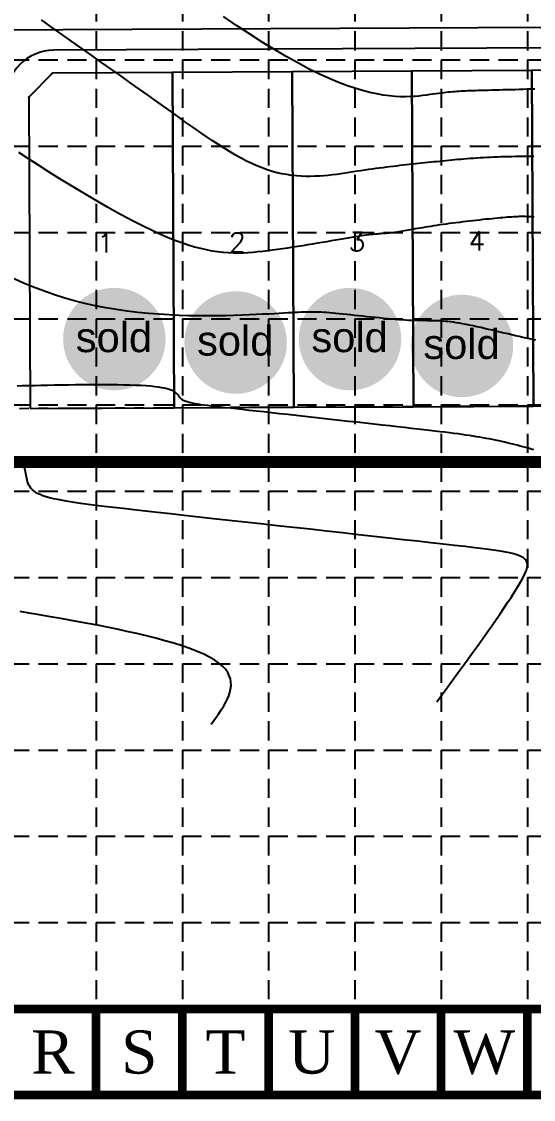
# Model space of a CAD drawing. Header units: inches. Extents: x -2116 to 192, y -2317 to -873.
# Drawn here: x -1461 to -1247.3, y -2316.6 to -1866.8 of the extents above; entities that cross this region are included whole.
import ezdxf
from ezdxf.enums import TextEntityAlignment as Align

# ---------------------------------------------------------------- set-up
doc = ezdxf.new("R2010")
doc.units = ezdxf.units.IN
doc.header["$LTSCALE"] = 40
doc.header["$MEASUREMENT"] = 0
for name, pattern in [('DAM', [0.5, 0.2, -0.1, 0.2]), ('DASHED', [0.75, 0.5, -0.25]), ('LONG_TWO_SHORT', [1, 0.5, -0.1, 0.1, -0.1, 0.1, -0.1])]:
    doc.linetypes.add(name, pattern=pattern)
for name, color, linetype in [('1-BC', 7, 'Continuous'), ('1-DAM_TEXT', 7, 'DAM'), ('1-LOTS', 7, 'Continuous'), ('1-STM', 7, 'Continuous'), ('BASE', 7, 'Continuous'), ('BOUNDARY', 7, 'Continuous'), ('grid', 9, 'Continuous'), ('limitsofdisturb', 1, 'DASHED'), ('TOPO100_CON', 9, 'Continuous'), ('TOPO100_ICON', 9, 'Continuous')]:
    doc.layers.add(name, color=color, linetype=linetype)
doc.styles.add('ryland', font='ARIAL.TTF', dxfattribs={"height": 25})
doc.styles.add('SEG_LABEL08', font='simplex1')
doc.styles.get("Standard").update_dxf_attribs({"font": 'TIMES.TTF', "height": 25})

# ---------------------------------------------------------------- blocks, each defined once
blk = doc.blocks.new('Sold')
h = blk.add_hatch(color=7)
h.paths.add_polyline_path([(38.78, 18.77, 1), (0.52, 18.77, 1)])
h.paths.add_polyline_path([(2.42, 10.89), (36.59, 10.89), (36.59, 27.86), (2.42, 27.86)], flags=24)
at = {"layer": 'BASE', "color": 7, "style": 'ryland'}
blk.add_text('sold', height=11.127, dxfattribs=at).set_placement((19.5, 13.9), align=Align.CENTER)

msp = doc.modelspace()

# ---------------------------------------------------------------- linework, layer by layer
at = {"layer": '1-BC', "linetype": 'Continuous'}
msp.add_line((-1048.6, -1876.76, 53837.75), (-1447.59, -1878.75, 54038.92), dxfattribs=at)
msp.add_arc((-1447.49, -1898.75), 20, 90.2853, 180.2853, dxfattribs=at)
at = {"layer": '1-LOTS', "linetype": 'Continuous'}
for p, q in [((-1448.05, -1888.25), (-1458, -1898.3, 54213.73)), ((-1398.05, -1888), (-1397.35, -2028, 54605.32)), ((-1397.35, -2028, 54605.32), (-1398.05, -1888)), ((-1348.05, -1887.75), (-1347.35, -2027.75, 54592.87)), ((-1347.35, -2027.75, 54592.87), (-1348.05, -1887.75)), ((-1298.05, -1887.5), (-1297.35, -2027.5, 54580.47)), ((-1297.35, -2027.5, 54580.47), (-1298.05, -1887.5)), ((-1248.05, -1887.25), (-1247.35, -2027.25, 54555.25)), ((-1247.35, -2027.25, 54555.25), (-1248.05, -1887.25)), ((-1458, -1898.3, 54213.73), (-1457.35, -2028.3, 54633.82)), ((-1457.35, -2028.3, 54633.82), (-1397.35, -2028, 54605.32)), ((-1397.35, -2028, 54605.32), (-1347.35, -2027.75, 54592.87)), ((-1347.35, -2027.75, 54592.87), (-1297.35, -2027.5, 54580.47)), ((-1297.35, -2027.5, 54580.47), (-1247.35, -2027.25, 54555.25)), ((-1247.35, -2027.25, 54555.25), (-1197.35, -2027, 54524.21))]:
    msp.add_line(p, q, dxfattribs=at)
at = {"layer": '1-LOTS', "linetype": 'Continuous', "flags": 128}
for points in [[(-1398.05, -1888), (-1448.05, -1888.25)], [(-1348.05, -1887.75), (-1398.05, -1888)], [(-1298.05, -1887.5), (-1348.05, -1887.75)], [(-1248.05, -1887.25), (-1298.05, -1887.5)], [(-1198.05, -1887), (-1248.05, -1887.25)]]:
    msp.add_lwpolyline(points, dxfattribs=at)
at = {"layer": '1-LOTS', "linetype": 'Continuous'}
for p in [(-1448.05, -1888.25), (-1398.05, -1888), (-1348.05, -1887.75), (-1298.05, -1887.5), (-1248.05, -1887.25), (-1458, -1898.3, 54213.73)]:
    msp.add_point(p, dxfattribs=at)
at = {"layer": '1-STM', "linetype": 'Continuous', "elevation": 53837.69, "flags": 128}
msp.add_lwpolyline([(-1097.03, -1868.5), (-1472.66, -1870.37)], dxfattribs=at)
at = {"layer": 'BASE', "const_width": 3.6}
for points in [[(-2113.87, -2314.78), (190.13, -2314.78), (190.13, -874.78), (-2113.87, -874.78)], [(-2077.87, -2278.78), (154.13, -2278.78), (154.13, -910.78), (-2077.87, -910.78)]]:
    msp.add_lwpolyline(points, close=True, dxfattribs=at)
for points in [[(-1429.87, -2314.78), (-1429.87, -2278.78)], [(-1393.87, -2314.78), (-1393.87, -2278.78)], [(-1357.87, -2314.78), (-1357.87, -2278.78)], [(-1321.87, -2314.78), (-1321.87, -2278.78)], [(-1285.87, -2314.78), (-1285.87, -2278.78)], [(-1249.87, -2314.78), (-1249.87, -2278.78)]]:
    msp.add_lwpolyline(points, dxfattribs=at)
at = {"layer": 'BOUNDARY', "linetype": 'LONG_TWO_SHORT', "flags": 128}
msp.add_lwpolyline([(8, -1616.36), (-78.25, -1617.43), (-76.17, -2021.42), (-1681.87, -2029.41)], dxfattribs=at)
at = {"layer": 'grid', "color": 8, "linetype": 'DASHED', "ltscale": 0.4}
for p, q in [((-1429.87, -910.78), (-1429.87, -2278.78)), ((-1393.87, -910.78), (-1393.87, -2278.78)), ((-1357.87, -910.78), (-1357.87, -2278.78)), ((-1321.87, -910.78), (-1321.87, -2278.78)), ((-1285.87, -910.78), (-1285.87, -2278.78)), ((-1249.87, -910.78), (-1249.87, -2278.78)), ((-2077.87, -1882.78), (154.13, -1882.78)), ((-2077.87, -1918.78), (154.13, -1918.78)), ((-2077.87, -1954.78), (154.13, -1954.78)), ((-2077.87, -1990.78), (154.13, -1990.78)), ((-1681.87, -2026.78), (154.13, -2026.78)), ((-1681.87, -2062.78), (154.13, -2062.78)), ((-1681.87, -2098.78), (154.13, -2098.78)), ((-1681.87, -2134.78), (154.13, -2134.78)), ((-1681.87, -2170.78), (154.13, -2170.78)), ((-1681.87, -2206.78), (154.13, -2206.78)), ((-1681.87, -2242.78), (154.13, -2242.78))]:
    msp.add_line(p, q, dxfattribs=at)
at = {"layer": 'limitsofdisturb', "color": 1, "const_width": 5}
msp.add_lwpolyline([(-1844.62, -1990.78), (-1844.62, -1280.09), (-1844.62, -1280.09), (-1844.26, -1173.04), (-752.01, -1172.92), (-752.01, -1001.61), (-658.88, -981.43), (-594.33, -1184.26), (-62.6, -1184.26), (-45.48, -2050.54), (-1679.47, -2050.54)], dxfattribs=at)
at = {"layer": 'TOPO100_CON', "color": 35, "linetype": 'Continuous'}
for points in [[(-1247.14, -1923.05), (-1248.65, -1923.05), (-1250.18, -1923.06), (-1251.71, -1923.08), (-1253.25, -1923.1), (-1254.79, -1923.13), (-1256.32, -1923.16), (-1257.85, -1923.2), (-1259.38, -1923.24), (-1260.89, -1923.29), (-1262.4, -1923.35), (-1263.88, -1923.41), (-1265.35, -1923.47), (-1266.79, -1923.54), (-1268.22, -1923.62), (-1269.61, -1923.7), (-1270.99, -1923.79), (-1272.35, -1923.88), (-1273.69, -1923.97), (-1275.02, -1924.07), (-1276.32, -1924.18), (-1277.62, -1924.28), (-1278.9, -1924.39), (-1280.18, -1924.51), (-1281.44, -1924.62), (-1282.7, -1924.74), (-1283.96, -1924.87), (-1285.21, -1924.99), (-1286.46, -1925.12), (-1287.71, -1925.24), (-1288.96, -1925.37), (-1290.21, -1925.5), (-1291.46, -1925.64), (-1292.73, -1925.77), (-1294, -1925.9), (-1295.28, -1926.04), (-1296.57, -1926.17), (-1297.86, -1926.31), (-1299.18, -1926.45), (-1300.5, -1926.6), (-1301.84, -1926.75), (-1303.19, -1926.9), (-1304.56, -1927.06), (-1305.95, -1927.22), (-1307.35, -1927.39), (-1308.77, -1927.56), (-1310.22, -1927.75), (-1311.68, -1927.94), (-1313.17, -1928.13), (-1314.68, -1928.34), (-1316.21, -1928.55), (-1317.77, -1928.78), (-1319.36, -1929.01), (-1320.97, -1929.26), (-1322.61, -1929.51), (-1324.28, -1929.77), (-1325.98, -1930.03), (-1327.7, -1930.29), (-1329.45, -1930.53), (-1331.23, -1930.75), (-1333.03, -1930.95), (-1334.85, -1931.11), (-1336.7, -1931.25), (-1338.58, -1931.33), (-1340.47, -1931.38), (-1342.4, -1931.37), (-1344.34, -1931.29), (-1346.3, -1931.16), (-1348.29, -1930.95), (-1350.3, -1930.66), (-1352.32, -1930.29), (-1354.37, -1929.84), (-1356.43, -1929.28), (-1358.52, -1928.63), (-1360.62, -1927.87), (-1362.75, -1927.01), (-1364.91, -1926.04), (-1367.11, -1924.97), (-1369.34, -1923.79), (-1371.63, -1922.52), (-1373.97, -1921.14), (-1376.37, -1919.67), (-1378.83, -1918.1), (-1381.37, -1916.44), (-1383.99, -1914.68), (-1386.69, -1912.83), (-1389.48, -1910.88), (-1392.37, -1908.85), (-1395.35, -1906.72), (-1398.45, -1904.51), (-1401.66, -1902.21), (-1404.99, -1899.82), (-1408.45, -1897.35), (-1412.04, -1894.79), (-1415.77, -1892.16), (-1419.61, -1889.45), (-1423.56, -1886.67), (-1427.6, -1883.83), (-1431.71, -1880.95), (-1435.87, -1878.02), (-1440.07, -1875.05), (-1444.29, -1872.06), (-1448.51, -1869.05), (-1452.73, -1866.03)], [(-1246.8, -1894.94), (-1248.41, -1895), (-1250.04, -1895.05), (-1251.69, -1895.1), (-1253.35, -1895.15), (-1255.02, -1895.2), (-1256.69, -1895.24), (-1258.34, -1895.29), (-1259.97, -1895.33), (-1261.58, -1895.37), (-1263.15, -1895.41), (-1264.69, -1895.45), (-1266.17, -1895.49), (-1267.59, -1895.53), (-1268.95, -1895.57), (-1270.24, -1895.6), (-1271.45, -1895.64), (-1272.58, -1895.67), (-1273.66, -1895.71), (-1274.68, -1895.74), (-1275.65, -1895.78), (-1276.59, -1895.83), (-1277.49, -1895.87), (-1278.38, -1895.93), (-1279.26, -1895.99), (-1280.13, -1896.05), (-1281.01, -1896.13), (-1281.9, -1896.21), (-1282.82, -1896.3), (-1283.77, -1896.4), (-1284.75, -1896.51), (-1285.79, -1896.64), (-1286.88, -1896.78), (-1288.04, -1896.93), (-1289.28, -1897.09), (-1290.6, -1897.27), (-1292, -1897.47), (-1293.51, -1897.66), (-1295.13, -1897.84), (-1296.85, -1898), (-1298.7, -1898.1), (-1300.68, -1898.15), (-1302.79, -1898.12), (-1305.04, -1898.01), (-1307.44, -1897.79), (-1310, -1897.44), (-1312.72, -1896.97), (-1315.61, -1896.34), (-1318.68, -1895.54), (-1321.93, -1894.57), (-1325.38, -1893.39), (-1329.02, -1892.01), (-1332.87, -1890.4), (-1336.94, -1888.55), (-1341.22, -1886.44), (-1345.74, -1884.06), (-1350.48, -1881.4), (-1355.42, -1878.48), (-1360.55, -1875.32), (-1365.83, -1871.96), (-1371.22, -1868.42), (-1376.71, -1864.72)], [(-1247.08, -1948.34), (-1248.09, -1948.29), (-1249.04, -1948.25), (-1249.95, -1948.21), (-1250.81, -1948.19), (-1251.64, -1948.18), (-1252.45, -1948.18), (-1253.24, -1948.19), (-1254.03, -1948.21), (-1254.82, -1948.24), (-1255.62, -1948.28), (-1256.45, -1948.33), (-1257.3, -1948.39), (-1258.18, -1948.46), (-1259.11, -1948.54), (-1260.1, -1948.62), (-1261.15, -1948.72), (-1262.26, -1948.82), (-1263.42, -1948.93), (-1264.62, -1949.05), (-1265.87, -1949.17), (-1267.16, -1949.3), (-1268.48, -1949.44), (-1269.84, -1949.59), (-1271.21, -1949.74), (-1272.6, -1949.89), (-1274.01, -1950.05), (-1275.43, -1950.22), (-1276.85, -1950.39), (-1278.26, -1950.56), (-1279.68, -1950.73), (-1281.08, -1950.91), (-1282.46, -1951.1), (-1283.83, -1951.28), (-1285.17, -1951.47), (-1286.48, -1951.66), (-1287.75, -1951.85), (-1288.99, -1952.04), (-1290.19, -1952.23), (-1291.36, -1952.42), (-1292.49, -1952.61), (-1293.59, -1952.79), (-1294.66, -1952.98), (-1295.69, -1953.16), (-1296.69, -1953.33), (-1297.65, -1953.51), (-1298.58, -1953.67), (-1299.48, -1953.83), (-1300.34, -1953.99), (-1301.17, -1954.13), (-1301.97, -1954.27), (-1302.74, -1954.4), (-1303.47, -1954.52), (-1304.18, -1954.63), (-1304.85, -1954.73), (-1305.49, -1954.82), (-1306.1, -1954.89), (-1306.69, -1954.96), (-1307.26, -1955.02), (-1307.81, -1955.07), (-1308.36, -1955.11), (-1308.92, -1955.15), (-1309.48, -1955.2), (-1310.06, -1955.24), (-1310.65, -1955.28), (-1311.28, -1955.33), (-1311.94, -1955.38), (-1312.64, -1955.45), (-1313.38, -1955.52), (-1314.19, -1955.6), (-1315.05, -1955.7), (-1315.98, -1955.81), (-1316.98, -1955.94), (-1318.06, -1956.08), (-1319.23, -1956.25), (-1320.49, -1956.44), (-1321.85, -1956.65), (-1323.3, -1956.89), (-1324.84, -1957.14), (-1326.46, -1957.42), (-1328.16, -1957.7), (-1329.92, -1958.01), (-1331.75, -1958.32), (-1333.63, -1958.64), (-1335.56, -1958.97), (-1337.53, -1959.31), (-1339.54, -1959.64), (-1341.59, -1959.98), (-1343.65, -1960.32), (-1345.74, -1960.65), (-1347.83, -1960.98), (-1349.94, -1961.3), (-1352.04, -1961.61), (-1354.14, -1961.9), (-1356.22, -1962.19), (-1358.28, -1962.45), (-1360.33, -1962.7), (-1362.35, -1962.92), (-1364.37, -1963.11), (-1366.39, -1963.26), (-1368.42, -1963.36), (-1370.47, -1963.4), (-1372.56, -1963.38), (-1374.68, -1963.29), (-1376.85, -1963.13), (-1379.07, -1962.87), (-1381.37, -1962.53), (-1383.74, -1962.08), (-1386.19, -1961.53), (-1388.74, -1960.86), (-1391.39, -1960.07), (-1394.16, -1959.15), (-1397.04, -1958.09), (-1400.06, -1956.89), (-1403.22, -1955.53), (-1406.52, -1954.02), (-1409.99, -1952.34), (-1413.59, -1950.51), (-1417.32, -1948.54), (-1421.16, -1946.44), (-1425.1, -1944.23), (-1429.11, -1941.92), (-1433.19, -1939.52), (-1437.32, -1937.06), (-1441.48, -1934.53), (-1445.65, -1931.95), (-1449.82, -1929.35), (-1453.98, -1926.72), (-1458.1, -1924.1), (-1462.18, -1921.48)], [(-1247.2, -2045.46), (-1248.29, -2045.16), (-1249.4, -2044.85), (-1250.55, -2044.54), (-1251.73, -2044.22), (-1252.93, -2043.91), (-1254.15, -2043.6), (-1255.4, -2043.28), (-1256.66, -2042.97), (-1257.94, -2042.67), (-1259.23, -2042.36), (-1260.52, -2042.07), (-1261.83, -2041.78), (-1263.13, -2041.5), (-1264.44, -2041.23), (-1265.75, -2040.97), (-1267.06, -2040.72), (-1268.39, -2040.47), (-1269.74, -2040.24), (-1271.12, -2040.01), (-1272.54, -2039.78), (-1274.01, -2039.55), (-1275.53, -2039.33), (-1277.11, -2039.11), (-1278.77, -2038.88), (-1280.51, -2038.65), (-1282.34, -2038.42), (-1284.26, -2038.18), (-1286.29, -2037.93), (-1288.44, -2037.67), (-1290.7, -2037.41), (-1293.1, -2037.13), (-1295.63, -2036.84), (-1298.31, -2036.54), (-1301.14, -2036.22), (-1304.13, -2035.88), (-1307.27, -2035.53), (-1310.54, -2035.16), (-1313.92, -2034.79), (-1317.38, -2034.4), (-1320.93, -2034.01), (-1324.53, -2033.61), (-1328.18, -2033.2), (-1331.84, -2032.8), (-1335.52, -2032.39), (-1339.18, -2031.99), (-1342.81, -2031.58), (-1346.4, -2031.19), (-1349.92, -2030.8), (-1353.36, -2030.42), (-1356.7, -2030.05), (-1359.92, -2029.69), (-1363.01, -2029.35), (-1365.95, -2029.03), (-1368.72, -2028.72), (-1371.3, -2028.43), (-1373.71, -2028.16), (-1375.95, -2027.91), (-1378.01, -2027.68), (-1379.92, -2027.45), (-1381.68, -2027.24), (-1383.29, -2027.04), (-1384.76, -2026.84), (-1386.1, -2026.65), (-1387.32, -2026.46), (-1388.42, -2026.28), (-1389.4, -2026.1), (-1390.28, -2025.91), (-1391.07, -2025.73), (-1391.76, -2025.53), (-1392.37, -2025.33), (-1392.9, -2025.13), (-1393.36, -2024.91), (-1393.76, -2024.68), (-1394.1, -2024.44), (-1394.39, -2024.18), (-1394.64, -2023.91), (-1394.87, -2023.62), (-1395.09, -2023.33), (-1395.3, -2023.03), (-1395.53, -2022.72), (-1395.79, -2022.41), (-1396.08, -2022.1), (-1396.42, -2021.79), (-1396.83, -2021.48), (-1397.31, -2021.17), (-1397.87, -2020.88), (-1398.54, -2020.59), (-1399.33, -2020.31), (-1400.23, -2020.04), (-1401.28, -2019.79), (-1402.47, -2019.55), (-1403.83, -2019.34), (-1405.37, -2019.14), (-1407.09, -2018.97), (-1409.01, -2018.82), (-1411.11, -2018.69), (-1413.38, -2018.59), (-1415.8, -2018.5), (-1418.35, -2018.44), (-1421.01, -2018.39), (-1423.77, -2018.36), (-1426.61, -2018.34), (-1429.51, -2018.34), (-1432.46, -2018.35), (-1435.43, -2018.37), (-1438.42, -2018.41), (-1441.39, -2018.45), (-1444.35, -2018.49), (-1447.26, -2018.55), (-1450.11, -2018.6), (-1452.88, -2018.66), (-1455.56, -2018.73), (-1458.13, -2018.79), (-1460.57, -2018.85), (-1462.87, -2018.91)], [(-1287.64, -2150.6), (-1285.42, -2147.57), (-1283.21, -2144.55), (-1281.01, -2141.54), (-1278.83, -2138.55), (-1276.67, -2135.59), (-1274.56, -2132.67), (-1272.48, -2129.79), (-1270.45, -2126.96), (-1268.47, -2124.2), (-1266.55, -2121.5), (-1264.7, -2118.87), (-1262.93, -2116.32), (-1261.23, -2113.87), (-1259.63, -2111.51), (-1258.12, -2109.25), (-1256.7, -2107.1), (-1255.4, -2105.07), (-1254.21, -2103.17), (-1253.15, -2101.4), (-1252.21, -2099.77), (-1251.4, -2098.28), (-1250.75, -2096.94), (-1250.26, -2095.72), (-1249.94, -2094.62), (-1249.82, -2093.63), (-1249.9, -2092.74), (-1250.2, -2091.94), (-1250.73, -2091.22), (-1251.5, -2090.57), (-1252.54, -2089.98), (-1253.85, -2089.45), (-1255.45, -2088.95), (-1257.35, -2088.49), (-1259.56, -2088.06), (-1262.1, -2087.63), (-1264.99, -2087.21), (-1268.24, -2086.79), (-1271.85, -2086.35), (-1275.85, -2085.88), (-1280.25, -2085.38), (-1285.05, -2084.84), (-1290.23, -2084.26), (-1295.75, -2083.64), (-1301.56, -2082.99), (-1307.64, -2082.32), (-1313.93, -2081.62), (-1320.42, -2080.9), (-1327.05, -2080.16), (-1333.78, -2079.42), (-1340.59, -2078.66), (-1347.44, -2077.91), (-1354.27, -2077.15), (-1361.07, -2076.4), (-1367.78, -2075.66), (-1374.38, -2074.93), (-1380.81, -2074.22), (-1387.06, -2073.53), (-1393.07, -2072.86), (-1398.8, -2072.23), (-1404.23, -2071.63), (-1409.33, -2071.06), (-1414.08, -2070.53), (-1418.52, -2070.03), (-1422.64, -2069.55), (-1426.46, -2069.1), (-1430, -2068.67), (-1433.26, -2068.25), (-1436.25, -2067.85), (-1439, -2067.45), (-1441.5, -2067.06), (-1443.77, -2066.67), (-1445.83, -2066.28), (-1447.68, -2065.89), (-1449.34, -2065.48), (-1450.82, -2065.06), (-1452.13, -2064.63), (-1453.28, -2064.17), (-1454.29, -2063.69), (-1455.16, -2063.19), (-1455.91, -2062.65), (-1456.55, -2062.08), (-1457.09, -2061.48), (-1457.54, -2060.85), (-1457.91, -2060.2), (-1458.21, -2059.54), (-1458.46, -2058.85), (-1458.66, -2058.16), (-1458.83, -2057.46), (-1458.97, -2056.77), (-1459.1, -2056.07), (-1459.22, -2055.38), (-1459.36, -2054.69), (-1459.51, -2054.03), (-1459.69, -2053.38), (-1459.91, -2052.75), (-1460.17, -2052.15), (-1460.51, -2051.58), (-1460.91, -2051.05), (-1461.39, -2050.55)], [(-1381.8, -2159.95), (-1380.72, -2158.46), (-1379.65, -2156.98), (-1378.61, -2155.5), (-1377.63, -2154.02), (-1376.71, -2152.55), (-1375.88, -2151.08), (-1375.15, -2149.62), (-1374.54, -2148.17), (-1374.06, -2146.74), (-1373.73, -2145.31), (-1373.57, -2143.9), (-1373.6, -2142.5), (-1373.83, -2141.11), (-1374.28, -2139.75), (-1374.96, -2138.4), (-1375.9, -2137.07), (-1377.1, -2135.77), (-1378.6, -2134.48), (-1380.39, -2133.22), (-1382.51, -2131.99), (-1384.96, -2130.78), (-1387.71, -2129.6), (-1390.73, -2128.44), (-1394, -2127.32), (-1397.49, -2126.23), (-1401.15, -2125.17), (-1404.97, -2124.14), (-1408.91, -2123.15), (-1412.94, -2122.19), (-1417.02, -2121.26), (-1421.14, -2120.38), (-1425.25, -2119.53), (-1429.32, -2118.72), (-1433.33, -2117.95), (-1437.25, -2117.22), (-1441.03, -2116.54), (-1444.66, -2115.9), (-1448.1, -2115.3), (-1451.32, -2114.75), (-1454.29, -2114.25), (-1456.98, -2113.79), (-1459.41, -2113.38), (-1461.59, -2113.01)]]:
    msp.add_lwpolyline(points, dxfattribs=at)
at = {"layer": 'TOPO100_ICON', "color": 35, "linetype": 'Continuous', "flags": 128}
msp.add_lwpolyline([(-1246.3, -1999.75), (-1247.58, -1999.49), (-1248.91, -1999.2), (-1250.31, -1998.9), (-1251.76, -1998.57), (-1253.25, -1998.23), (-1254.79, -1997.88), (-1256.36, -1997.51), (-1257.95, -1997.13), (-1259.57, -1996.75), (-1261.2, -1996.36), (-1262.84, -1995.97), (-1264.49, -1995.59), (-1266.12, -1995.21), (-1267.75, -1994.83), (-1269.35, -1994.47), (-1270.94, -1994.12), (-1272.49, -1993.78), (-1274, -1993.47), (-1275.46, -1993.17), (-1276.88, -1992.9), (-1278.24, -1992.65), (-1279.53, -1992.44), (-1280.76, -1992.25), (-1281.92, -1992.1), (-1283.03, -1991.97), (-1284.09, -1991.87), (-1285.11, -1991.78), (-1286.09, -1991.72), (-1287.05, -1991.67), (-1288, -1991.64), (-1288.93, -1991.62), (-1289.86, -1991.61), (-1290.79, -1991.6), (-1291.74, -1991.6), (-1292.71, -1991.59), (-1293.7, -1991.59), (-1294.73, -1991.58), (-1295.8, -1991.57), (-1296.93, -1991.54), (-1298.11, -1991.51), (-1299.35, -1991.46), (-1300.67, -1991.39), (-1302.07, -1991.3), (-1303.54, -1991.2), (-1305.07, -1991.08), (-1306.66, -1990.94), (-1308.29, -1990.79), (-1309.97, -1990.64), (-1311.67, -1990.47), (-1313.39, -1990.29), (-1315.12, -1990.12), (-1316.85, -1989.93), (-1318.58, -1989.75), (-1320.3, -1989.57), (-1321.99, -1989.39), (-1323.66, -1989.21), (-1325.28, -1989.04), (-1326.85, -1988.88), (-1328.37, -1988.73), (-1329.82, -1988.58), (-1331.2, -1988.46), (-1332.49, -1988.34), (-1333.7, -1988.25), (-1334.83, -1988.17), (-1335.9, -1988.1), (-1336.93, -1988.05), (-1337.93, -1988.02), (-1338.92, -1988), (-1339.91, -1987.99), (-1340.92, -1988), (-1341.96, -1988.02), (-1343.06, -1988.05), (-1344.22, -1988.1), (-1345.47, -1988.15), (-1346.82, -1988.22), (-1348.28, -1988.3), (-1349.87, -1988.38), (-1351.6, -1988.48), (-1353.5, -1988.58), (-1355.58, -1988.7), (-1357.85, -1988.82), (-1360.33, -1988.94), (-1363.04, -1989.08), (-1365.95, -1989.21), (-1369.06, -1989.33), (-1372.36, -1989.44), (-1375.83, -1989.53), (-1379.45, -1989.59), (-1383.22, -1989.61), (-1387.12, -1989.59), (-1391.13, -1989.52), (-1395.25, -1989.38), (-1399.45, -1989.19), (-1403.73, -1988.92), (-1408.07, -1988.57), (-1412.46, -1988.13), (-1416.89, -1987.6), (-1421.33, -1986.97), (-1425.78, -1986.23), (-1430.22, -1985.37), (-1434.64, -1984.4), (-1439.03, -1983.29), (-1443.37, -1982.04), (-1447.66, -1980.67), (-1451.88, -1979.19), (-1456.04, -1977.61), (-1460.12, -1975.94), (-1464.12, -1974.19)], dxfattribs=at)

# ---------------------------------------------------------------- block references
at = {"color": 200, "xscale": 1.117884993374901, "yscale": 1.117884993374901, "zscale": 1.117884993374901}
for p in [(-1444.23, -2020.26), (-1345.87, -2020.26), (-1393.6, -2021.7), (-1299.14, -2023.12)]:
    msp.add_blockref('Sold', p, dxfattribs=at)

# ---------------------------------------------------------------- texts
at = {"layer": '1-DAM_TEXT', "linetype": 'Continuous', "style": 'SEG_LABEL08'}
for s, p in [('1', (-1425.96, -1959.14)), ('2', (-1370.96, -1958.87)), ('3', (-1320.96, -1958.62)), ('4', (-1270.96, -1958.37))]:
    msp.add_text(s, height=8, dxfattribs=at).set_placement(p, align=Align.MIDDLE_CENTER)
at = {"layer": 'BASE'}
for s, p in [('R', (-1447.87, -2296.78)), ('S', (-1411.87, -2296.78)), ('T', (-1375.87, -2296.78)), ('U', (-1339.87, -2296.78)), ('V', (-1303.87, -2296.78)), ('W', (-1267.87, -2296.78))]:
    msp.add_text(s, height=18, dxfattribs=at).set_placement(p, align=Align.MIDDLE_CENTER)

doc.saveas('drawing.dxf')
